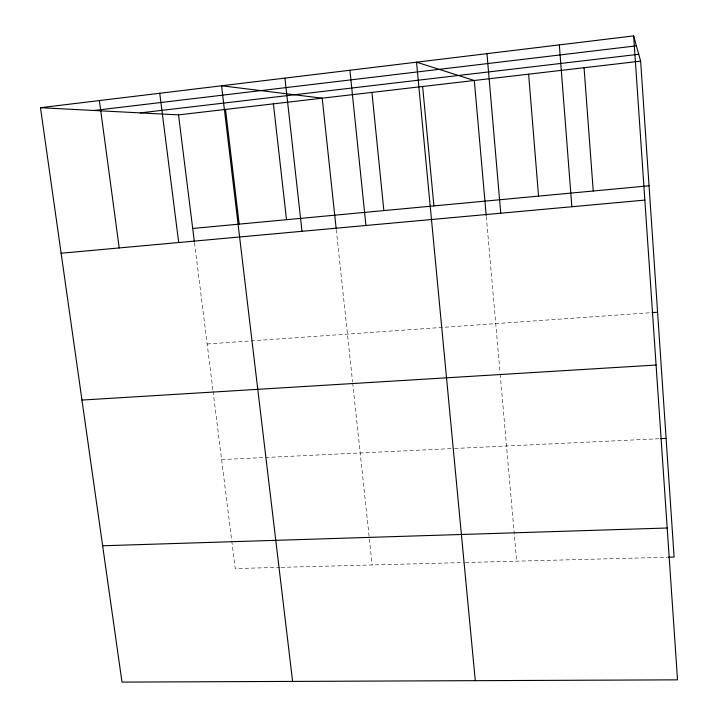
<?xml version="1.0" encoding="UTF-8"?>
<svg xmlns="http://www.w3.org/2000/svg" width="718" height="718" viewBox="0 0 718 718"><rect width="100%" height="100%" fill="white"/><g stroke="black" fill="none" stroke-linecap="round" stroke-linejoin="round"><path stroke-width="0.54" stroke-dasharray="3.59 2.69" d="M207.152 343.994L650.975 312.689M221.602 459.574L453.507 448.517M454.62 448.472L659.456 438.707M280.074 567.373L235.226 568.548L231.77 540.941M281.187 567.346L464.259 562.544M465.381 562.517L667.417 557.231M194.497 242.747L212.923 390.125M213.058 391.229L231.636 539.837M336.275 229.607L352.565 381.788M352.682 382.891L372.166 564.958M486.301 216.567L500.096 373.18M500.195 374.284L516.664 561.18"/><path stroke-width="1.08" d="M633.653 35.9L677.532 679.847L121.988 682.1L40.468 107.7L633.653 35.9L640.635 61.147L674.103 557.051L668.53 557.195M93.977 110.482L636.399 45.844M140.261 112.897L638.733 54.281M40.468 107.7L178.513 114.889L640.635 61.147M192.711 228.477L649.045 185.782M61.12 253.23L644.845 200.098M652.079 312.608L657.58 312.222M81.96 400.061L656.081 365.031M660.56 438.653L666.098 438.393M102.647 545.779L667.193 528.008M99.38 100.565L119.215 247.943M159.737 93.259L178.692 242.531M178.513 114.889L194.354 241.652M225.515 109.423L239.184 224.133M292.603 681.409L221.566 85.774L322.202 98.178L336.15 228.503M273.405 103.85L286.509 219.699M284.938 78.109L302 231.304M349.908 70.247L365.938 225.488M371.933 92.398L383.852 210.598M422.624 86.501L433.914 205.913M475.289 680.673L416.53 62.179L474.311 80.488L486.203 215.463M486.975 53.653L500.742 213.21M528.627 74.169L538.545 196.122M559.331 44.893L571.842 206.739M584.057 67.725L593.239 191.006"/></g></svg>
